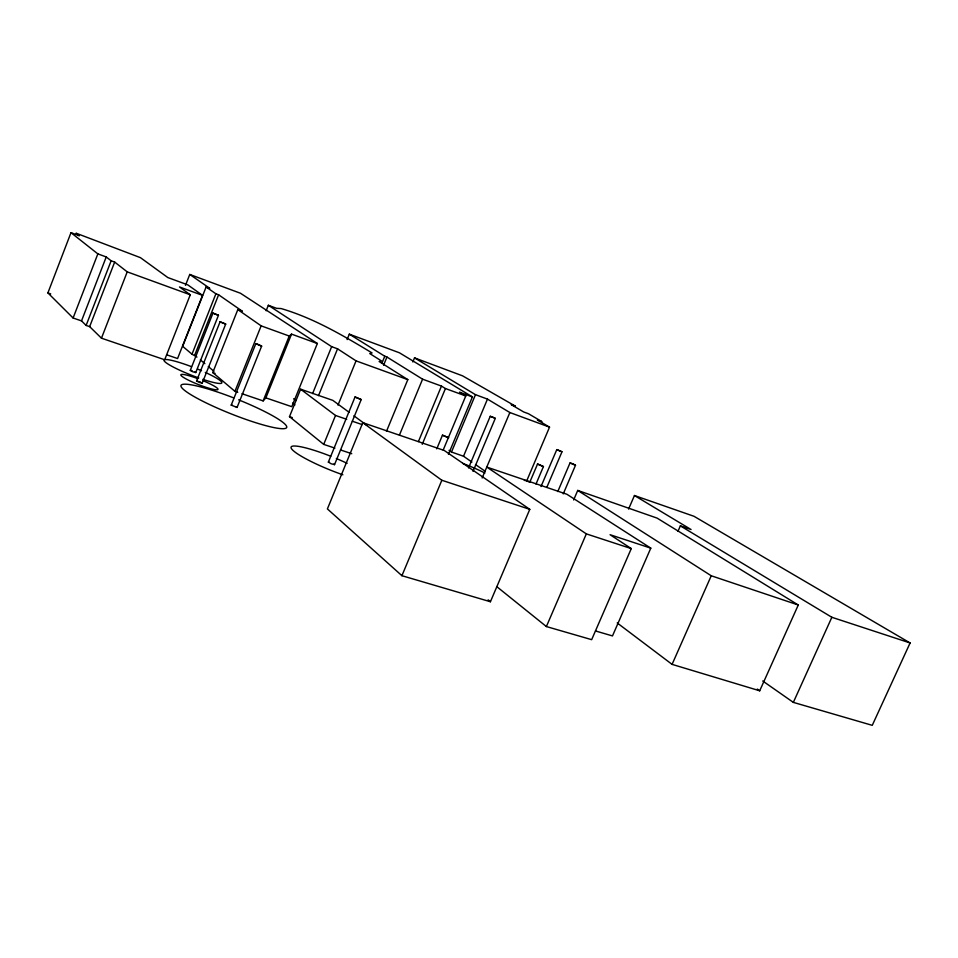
<?xml version="1.0" encoding="UTF-8"?>
<svg xmlns="http://www.w3.org/2000/svg" width="958" height="958" viewBox="0 0 958 958"><rect width="100%" height="100%" fill="white"/><g stroke="black" fill="none" stroke-linecap="round" stroke-linejoin="round"><path stroke-width="1.44" d="M561.891 451.709L556.742 449.589L561.975 451.817L546.79 487.418M237.069 407.449L261.642 346.113L257.51 344.15L255.798 343.73L231.213 405.114L237.069 407.449L235.979 406.623M543.437 466.558L537.522 464.031L543.437 466.558L535.989 484.077M225.693 324.079L220.029 321.804L225.693 324.079L202.21 383.176L199.156 382.398L196.57 380.925L220.053 321.864M218.448 315.314L195.755 372.542L192.786 371.764L190.295 370.363L212.975 313.098L218.424 315.326L212.975 313.098M202.21 383.176L201.599 382.637M195.755 372.542L194.989 371.932M361.202 399.57L355.047 396.971L328.366 462.079L331.145 463.768L334.534 464.642L361.202 399.57L355.011 396.995M334.534 464.642L333.911 464.007M328.354 462.127L329.121 462.079M202.509 295.351L179.493 286.957L190.259 294.789L164.68 359.753L101.464 338.186L89.657 326.63L86.124 325.433L81.526 320.894L73.107 318.008L47.9 292.909L70.988 232.662L79.37 235.764L76.077 233.189L140.455 257.666L167.83 277.557L187.792 284.873L202.509 295.351L177.577 358.543L166.704 354.819M73.107 318.008L97.848 253.882L70.988 232.662M81.526 320.894L106.23 256.948L97.848 253.882M86.124 325.433L111.14 260.792L106.23 256.948M89.657 326.63L114.661 262.073L111.14 260.792M101.464 338.186L127.222 271.856L114.661 262.073M185.481 285.34L189.756 274.455L240.458 293.244L317.349 343.503L291.771 406.695L265.869 397.869L263.127 400.899L241.991 393.726M189.756 274.455L209.778 288.334L206.114 286.981L182.679 346.329L191.995 354.197L196.965 357.047M191.995 354.197L215.897 293.795L206.114 286.981M194.702 355.143L218.604 294.789L215.897 293.795M237.764 392.289L234.938 391.331L212.772 372.566L237.823 309.602L242.386 311.266L218.604 294.789M266.144 310.763L268.336 305.279L276.563 308.32L281.125 308.56C313.853 318.188 343.108 335.528 372.063 352.939L369.776 353.586L381.524 360.974L379.152 361.537L407.809 379.631L386.505 431.256M234.938 391.331L261.139 325.852L237.823 309.602M263.127 400.899L289.232 336.042L291.531 334.126L317.349 343.503M265.869 397.869L291.531 334.126M334.929 448.116L323.708 444.392L289.496 416.646L300.608 389.188L332.845 400.384L349.227 412.395M312.607 393.57L331.648 346.664L268.336 305.279M318.523 395.63L337.551 348.82L331.648 346.664M347.095 339.599L349.311 334.162L399.414 352.784L472.414 396.911L448.44 454.272M337.982 405.126L356.053 360.867L337.551 348.82M323.708 444.392L335.516 415.473L300.608 389.188M381.979 363.034L384.769 356.232L349.311 334.162M383.595 365.202L386.948 357.035L384.769 356.232M362.807 422.682L327.397 508.926L401.917 575.698L490.424 601.744L529.786 509.345L444.237 450.464L362.807 422.682L441.842 480.257L529.786 509.345M412.838 361.944L414.527 357.873L462.558 375.835L515.416 406.18L511.201 404.623L523.655 411.952L528.457 413.724L541.965 421.664L537.402 419.987L549.533 427.148L526.649 481.024L525.547 480.533M399.462 435.028L422.574 379.176L386.948 357.035M418.418 441.566L441.458 386.086L422.574 379.176M422.239 444.308L445.434 388.541L441.458 386.086M436.764 448.847L442.476 435.16L448.715 437.782L442.452 435.195M443.207 450.009L465.768 395.977L459.529 392.205L472.414 396.911M471.923 462.067L463.516 456.236L451.493 452.032L475.479 394.672L414.527 357.873M401.917 575.698L441.842 480.257M463.516 456.236L487.466 399.103L475.479 394.672M468.558 467.923L490.245 416.263L494.603 417.892L495.298 418.359L473.012 471.36M482.149 477.982L509.86 412.539L487.466 399.103M529.906 481.934L537.534 464.103M540.995 486.556L556.766 449.661M557.796 491.538L570.034 462.918L572.908 463.84L575.507 465.253L563.256 493.885M573.65 499.956L577.734 490.436L657.092 518.11L798.277 605.001L759.706 690.79L672.085 664.373L617.215 622.951M650.793 548.144L610.066 534.708L631.274 548.599L591.661 639.669L546.383 626.556L586.332 533.881L486.748 467.061L566.896 494.268L650.793 548.144L612.485 635.932L595.505 630.963M628.58 509.081L634.447 495.526L693.999 516.29L910.1 642.962L872.259 725.338L793.344 702.382L762.736 680.994M677.989 531.307L680.36 525.87L691.065 529.534L634.447 495.526M672.085 664.373L711.243 575.77L577.734 490.436M793.344 702.382L831.855 617.287L680.36 525.87M231.213 405.114L232.279 405.198M196.582 381.009L197.863 381.092M190.295 370.363L192.007 370.686M495.25 418.395L490.304 416.335M261.642 346.113L255.774 343.754M575.483 465.277L570.058 462.989M525.092 480.413L524.349 480.437M586.332 533.881L631.274 548.599M831.855 617.287L910.1 642.962M340.533 449.973L351.754 453.697M289.496 416.646L292.298 417.592M711.243 575.77L798.277 605.001M335.516 415.473L346.712 419.305M352.316 421.221L362.112 424.574M212.772 372.566L215.059 373.357M47.9 292.909L50.702 293.89M127.222 271.856L190.259 294.789M261.139 325.852L289.232 336.042M356.053 360.867L407.809 379.631M445.434 388.541L465.768 395.977M509.86 412.539L549.533 427.148M526.601 480.904L527.882 481.419M199.623 381.703L200.725 382.182M528.229 481.563L529.738 482.293M475.515 464.57L485.119 471.228M449.039 450.32L451.493 452.032M757.287 689.053L759.706 690.79M353.909 415.82L366.77 425.256M293.615 398.779L295.95 400.588M292.573 403.079L294.908 404.923M496.711 586.583L546.383 626.556M488.137 599.84L490.424 601.744M200.366 359.897L204.892 363.693M208.293 366.543L213.957 371.285M462.666 463.397A29.77 3.628 22.8 0 1 484.94 473.024M205.287 372.399A31.063 3.988 21.5 0 1 221.837 382.877A31.063 3.988 21.5 0 1 202.821 379.344M198.773 377.955A31.063 3.988 21.5 0 1 164.225 360.926A31.063 3.988 21.5 0 1 191.492 366.663M197.552 369.058A31.063 3.988 21.5 0 1 201.503 370.722M203.12 380.733A19.986 2.658 21.5 0 1 214.352 389.559A19.986 2.658 21.5 0 1 183.098 377.165A19.986 2.658 21.5 0 1 197.887 378.661M238.626 399.845A56.857 7.903 21.7 0 1 278.048 428.31A56.857 7.903 21.7 0 1 187.313 392.385A56.857 7.903 21.7 0 1 233.752 397.917M342.88 474.785A43.481 6.49 22.2 0 1 291.495 448.715A43.481 6.49 22.2 0 1 330.726 456.248M336.33 458.523A43.481 6.49 22.2 0 1 347.131 463.325"/></g></svg>
